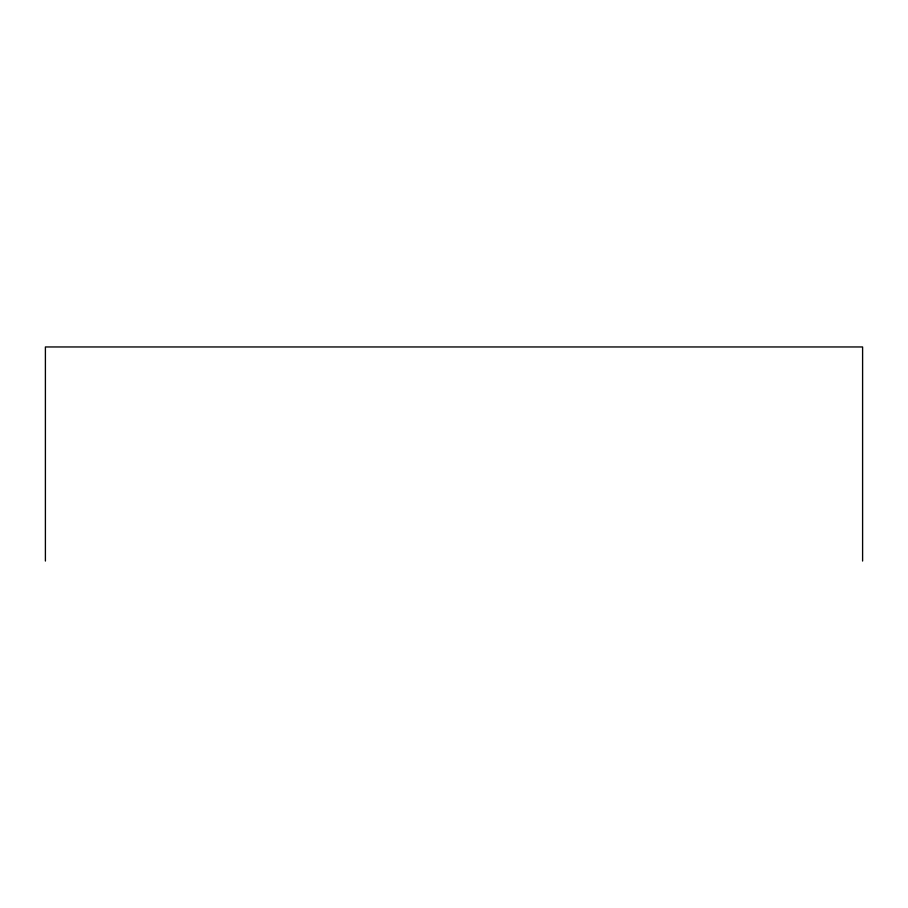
<?xml version="1.0" encoding="UTF-8"?>
<svg xmlns="http://www.w3.org/2000/svg" width="908" height="908" viewBox="0 0 908 908"><rect width="100%" height="100%" fill="white"/><g stroke="black" fill="none" stroke-linecap="round" stroke-linejoin="round"><path stroke-width="1.36" d="M862.6 561.042L862.6 346.958L45.4 346.958L45.4 561.042"/></g></svg>
